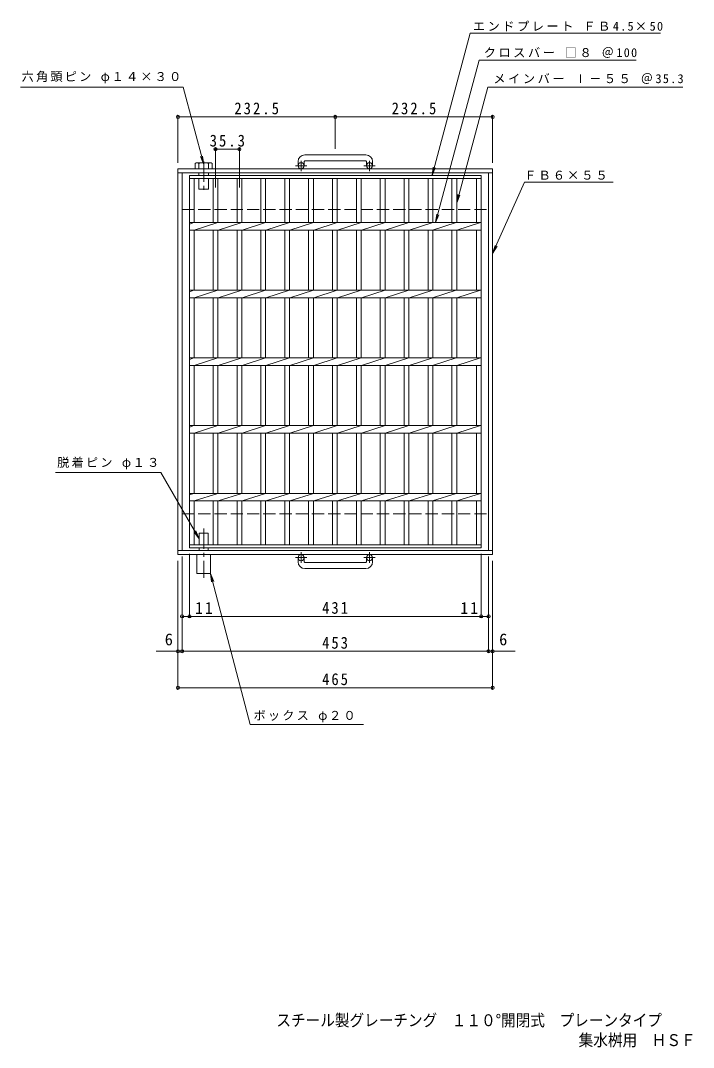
# Model space of a CAD drawing. Units: millimetres, scale not verified. Extents: x -890 to 877, y -823 to 694.
# Drawn here: x -890 to 104, y -823 to 694 of the extents above; entities that cross this region are included whole.
import ezdxf
from ezdxf.enums import TextEntityAlignment as Align

# ---------------------------------------------------------------- set-up
doc = ezdxf.new("R2010")
doc.units = ezdxf.units.MM
doc.header["$LTSCALE"] = 6
doc.header["$PDMODE"] = 32
doc.header["$PDSIZE"] = 4.8
doc.linetypes.add('CHAIN1', pattern=[8, 5, -1, 1, -1])
doc.linetypes.add('DASHED3', pattern=[4, 3, -1])
for name, color, linetype, lineweight in [('A-1', 2, 'Continuous', 9), ('A-2', 3, 'Continuous', 9), ('A-4', 7, 'Continuous', 9), ('A-5', 7, 'Continuous', 9), ('A-9', 4, 'Continuous', 9)]:
    doc.layers.add(name, color=color, linetype=linetype, lineweight=lineweight)
doc.layers.add('F-5_F-5ﾚｲﾔ', color=2, linetype='Continuous')
doc.styles.add('ＭＳ ゴシック', font='')
doc.styles.get('ＭＳ ゴシック').set_extended_font_data('MS Gothic')

msp = doc.modelspace()

# ---------------------------------------------------------------- linework, layer by layer
at = {"layer": 'A-1'}
for p, q in [((-479.975, 486.069), (-479.975, 479.969)), ((-470.975, 486.069), (-470.975, 479.969)), ((-379.975, 496.069), (-469.975, 496.069)), ((-469.975, 487.069), (-379.975, 487.069)), ((-378.975, 486.069), (-378.975, 479.969)), ((-369.975, 486.069), (-369.975, 479.969)), ((-657.475, 475.469), (-657.475, -94.531)), ((-657.475, 475.469), (-192.475, 475.469)), ((-192.475, 475.469), (-192.475, -94.531)), ((-657.475, 469.469), (-192.475, 469.469)), ((-651.475, 469.469), (-651.475, -88.531)), ((-198.475, 469.469), (-198.475, -88.531)), ((-657.475, -88.531), (-192.475, -88.531)), ((-657.475, -94.531), (-192.475, -94.531)), ((-479.975, -105.132), (-479.975, -99.031)), ((-470.975, -105.132), (-470.975, -99.031)), ((-469.975, -106.132), (-379.975, -106.132)), ((-378.975, -105.132), (-378.975, -99.031)), ((-369.975, -105.132), (-369.975, -99.031)), ((-379.975, -115.131), (-469.975, -115.131))]:
    msp.add_line(p, q, dxfattribs=at)
at = {"layer": 'A-1', "linetype": 'CHAIN1'}
for p, q in [((-475.475, 471.862), (-475.475, 487.459)), ((-374.474, 471.862), (-374.474, 487.459)), ((-467.312, 479.969), (-483.719, 479.969)), ((-366.312, 479.969), (-382.719, 479.969)), ((-475.475, -90.924), (-475.475, -106.521)), ((-374.474, -90.924), (-374.474, -106.521)), ((-467.312, -99.031), (-483.719, -99.031)), ((-366.312, -99.031), (-382.719, -99.031))]:
    msp.add_line(p, q, dxfattribs=at)
at = {"layer": 'A-1', "linetype": 'DASHED3'}
for p, q in [((-651.475, 415.469), (-198.475, 415.469)), ((-651.475, -34.531), (-198.475, -34.531))]:
    msp.add_line(p, q, dxfattribs=at)
at = {"layer": 'A-1'}
for centre in [(-475.475, 479.969), (-374.475, 479.969), (-475.475, -99.031), (-374.475, -99.031)]:
    msp.add_circle(centre, 4.5, dxfattribs=at)
for centre, radius, start, end in [((-469.975, 486.069), 10, 90, 180), ((-469.975, 486.069), 1, 90, 180), ((-379.975, 486.069), 10, 0, 90), ((-379.975, 486.069), 1, 0, 90), ((-469.975, -105.132), 10, 180, 270), ((-469.975, -105.132), 1, 180, 270), ((-379.975, -105.132), 10, 270, 0), ((-379.975, -105.132), 1, 270, 0)]:
    msp.add_arc(centre, radius, start, end, dxfattribs=at)
at = {"layer": 'A-2'}
for p, q in [((-640.474, -84.531), (-640.474, 465.469)), ((-640.474, 465.469), (-209.475, 465.469)), ((-640.474, 460.969), (-209.475, 460.969)), ((-633.474, 395.969), (-633.474, 460.969)), ((-605.574, 460.969), (-605.574, 395.969)), ((-598.574, 460.969), (-598.574, 395.969)), ((-570.274, 460.969), (-570.274, 395.969)), ((-563.274, 460.969), (-563.274, 395.969)), ((-534.974, 460.969), (-534.974, 395.969)), ((-527.974, 460.969), (-527.974, 395.969)), ((-499.674, 460.969), (-499.674, 395.969)), ((-492.674, 460.969), (-492.674, 395.969)), ((-464.374, 460.969), (-464.374, 395.969)), ((-457.374, 460.969), (-457.374, 395.969)), ((-429.074, 460.969), (-429.074, 395.969)), ((-422.074, 460.969), (-422.074, 395.969)), ((-393.774, 460.969), (-393.774, 395.969)), ((-386.774, 460.969), (-386.774, 395.969)), ((-358.474, 460.969), (-358.474, 395.969)), ((-351.475, 460.969), (-351.475, 395.969)), ((-323.175, 460.969), (-323.175, 395.969)), ((-316.175, 460.969), (-316.175, 395.969)), ((-287.875, 460.969), (-287.875, 395.969)), ((-280.875, 460.969), (-280.875, 395.969)), ((-252.575, 460.969), (-252.575, 395.969)), ((-245.576, 460.969), (-245.576, 395.969)), ((-216.475, 460.969), (-216.475, 395.969)), ((-209.475, 465.469), (-209.475, -84.531)), ((-640.474, 393.889), (-633.874, 395.969)), ((-640.474, 395.969), (-209.475, 395.969)), ((-633.474, 384.97), (-598.574, 395.969)), ((-598.174, 384.97), (-563.274, 395.969)), ((-562.874, 384.97), (-527.974, 395.969)), ((-527.574, 384.97), (-492.674, 395.969)), ((-492.274, 384.97), (-457.374, 395.969)), ((-456.974, 384.97), (-422.074, 395.969)), ((-421.674, 384.97), (-386.774, 395.969)), ((-386.374, 384.97), (-351.474, 395.969)), ((-351.075, 384.97), (-316.175, 395.969)), ((-315.775, 384.97), (-280.875, 395.969)), ((-281.173, 384.97), (-246.274, 395.969)), ((-245.576, 384.97), (-210.676, 395.969)), ((-640.474, 384.97), (-209.475, 384.97)), ((-633.474, 295.969), (-633.474, 384.97)), ((-605.574, 384.97), (-605.574, 295.969)), ((-598.574, 384.97), (-598.574, 295.969)), ((-570.274, 384.97), (-570.274, 295.969)), ((-563.274, 384.97), (-563.274, 295.969)), ((-534.974, 384.97), (-534.974, 295.969)), ((-527.974, 384.97), (-527.974, 295.969)), ((-499.674, 384.97), (-499.674, 295.969)), ((-492.674, 384.97), (-492.674, 295.969)), ((-464.374, 384.97), (-464.374, 295.969)), ((-457.374, 384.97), (-457.374, 295.969)), ((-429.074, 384.97), (-429.074, 295.969)), ((-422.074, 384.97), (-422.074, 295.969)), ((-393.774, 384.97), (-393.774, 295.969)), ((-386.774, 384.97), (-386.774, 295.969)), ((-358.474, 384.97), (-358.474, 295.969)), ((-351.475, 384.97), (-351.475, 295.969)), ((-323.175, 384.97), (-323.175, 295.969)), ((-316.175, 384.97), (-316.175, 295.969)), ((-287.875, 384.97), (-287.875, 295.969)), ((-280.875, 384.97), (-280.875, 295.969)), ((-252.575, 384.97), (-252.575, 295.969)), ((-245.576, 384.97), (-245.576, 295.969)), ((-216.475, 384.97), (-216.475, 295.969)), ((-640.474, 293.889), (-633.874, 295.969)), ((-640.474, 295.969), (-209.475, 295.969)), ((-633.474, 284.97), (-598.574, 295.969)), ((-598.174, 284.97), (-563.274, 295.969)), ((-562.874, 284.97), (-527.974, 295.969)), ((-527.574, 284.97), (-492.674, 295.969)), ((-492.274, 284.97), (-457.374, 295.969)), ((-456.974, 284.97), (-422.074, 295.969)), ((-421.674, 284.97), (-386.774, 295.969)), ((-386.374, 284.97), (-351.474, 295.969)), ((-351.075, 284.97), (-316.175, 295.969)), ((-315.775, 284.97), (-280.875, 295.969)), ((-281.173, 284.97), (-246.274, 295.969)), ((-245.576, 284.97), (-210.676, 295.969)), ((-640.474, 284.97), (-209.475, 284.97)), ((-633.474, 195.969), (-633.474, 284.97)), ((-605.574, 284.97), (-605.574, 195.969)), ((-598.574, 284.97), (-598.574, 195.969)), ((-570.274, 284.97), (-570.274, 195.969)), ((-563.274, 284.97), (-563.274, 195.969)), ((-534.974, 284.97), (-534.974, 195.969)), ((-527.974, 284.97), (-527.974, 195.969)), ((-499.674, 284.97), (-499.674, 195.969)), ((-492.674, 284.97), (-492.674, 195.969)), ((-464.374, 284.97), (-464.374, 195.969)), ((-457.374, 284.97), (-457.374, 195.969)), ((-429.074, 284.97), (-429.074, 195.969)), ((-422.074, 284.97), (-422.074, 195.969)), ((-393.774, 284.97), (-393.774, 195.969)), ((-386.774, 284.97), (-386.774, 195.969)), ((-358.474, 284.97), (-358.474, 195.969)), ((-351.475, 284.97), (-351.475, 195.969)), ((-323.175, 284.97), (-323.175, 195.969)), ((-316.175, 284.97), (-316.175, 195.969)), ((-287.875, 284.97), (-287.875, 195.969)), ((-280.875, 284.97), (-280.875, 195.969)), ((-252.575, 284.97), (-252.575, 195.969)), ((-245.576, 284.97), (-245.576, 195.969)), ((-216.475, 284.97), (-216.475, 195.969)), ((-640.474, 193.889), (-633.874, 195.969)), ((-640.474, 195.969), (-209.475, 195.969)), ((-640.474, 184.97), (-209.475, 184.97)), ((-633.474, 184.97), (-598.574, 195.969)), ((-633.474, 95.969), (-633.474, 184.97)), ((-605.574, 184.97), (-605.574, 95.969)), ((-598.574, 184.97), (-598.574, 95.969)), ((-598.174, 184.97), (-563.274, 195.969)), ((-570.274, 184.97), (-570.274, 95.969)), ((-563.274, 184.97), (-563.274, 95.969)), ((-562.874, 184.97), (-527.974, 195.969)), ((-534.974, 184.97), (-534.974, 95.969)), ((-527.974, 184.97), (-527.974, 95.969)), ((-527.574, 184.97), (-492.674, 195.969)), ((-499.674, 184.97), (-499.674, 95.969)), ((-492.674, 184.97), (-492.674, 95.969)), ((-492.274, 184.97), (-457.374, 195.969)), ((-464.374, 184.97), (-464.374, 95.969)), ((-457.374, 184.97), (-457.374, 95.969)), ((-456.974, 184.97), (-422.074, 195.969)), ((-429.074, 184.97), (-429.074, 95.969)), ((-422.074, 184.97), (-422.074, 95.969)), ((-421.674, 184.97), (-386.774, 195.969)), ((-393.774, 184.97), (-393.774, 95.969)), ((-386.774, 184.97), (-386.774, 95.969)), ((-386.374, 184.97), (-351.474, 195.969)), ((-358.474, 184.97), (-358.474, 95.969)), ((-351.475, 184.97), (-351.475, 95.969)), ((-351.075, 184.97), (-316.175, 195.969)), ((-323.175, 184.97), (-323.175, 95.969)), ((-316.175, 184.97), (-316.175, 95.969)), ((-315.775, 184.97), (-280.875, 195.969)), ((-287.875, 184.97), (-287.875, 95.969)), ((-281.173, 184.97), (-246.274, 195.969)), ((-280.875, 184.97), (-280.875, 95.969)), ((-252.575, 184.97), (-252.575, 95.969)), ((-245.576, 184.97), (-210.676, 195.969)), ((-245.576, 184.97), (-245.576, 95.969)), ((-216.475, 184.97), (-216.475, 95.969)), ((-640.474, 93.889), (-633.874, 95.969)), ((-640.474, 95.969), (-209.475, 95.969)), ((-633.474, 84.97), (-598.574, 95.969)), ((-598.174, 84.97), (-563.274, 95.969)), ((-562.874, 84.97), (-527.974, 95.969)), ((-527.574, 84.97), (-492.674, 95.969)), ((-492.274, 84.97), (-457.374, 95.969)), ((-456.974, 84.97), (-422.074, 95.969)), ((-421.674, 84.97), (-386.774, 95.969)), ((-386.374, 84.97), (-351.474, 95.969)), ((-351.075, 84.97), (-316.175, 95.969)), ((-315.775, 84.97), (-280.875, 95.969)), ((-281.173, 84.97), (-246.274, 95.969)), ((-245.576, 84.97), (-210.676, 95.969)), ((-640.474, 84.97), (-209.475, 84.97)), ((-633.474, -4.031), (-633.474, 84.97)), ((-605.574, 84.97), (-605.574, -4.031)), ((-598.574, 84.97), (-598.574, -4.031)), ((-570.274, 84.97), (-570.274, -4.031)), ((-563.274, 84.97), (-563.274, -4.031)), ((-534.974, 84.97), (-534.974, -4.031)), ((-527.974, 84.97), (-527.974, -4.031)), ((-499.674, 84.97), (-499.674, -4.031)), ((-492.674, 84.97), (-492.674, -4.031)), ((-464.374, 84.97), (-464.374, -4.031)), ((-457.374, 84.97), (-457.374, -4.031)), ((-429.074, 84.97), (-429.074, -4.031)), ((-422.074, 84.97), (-422.074, -4.031)), ((-393.774, 84.97), (-393.774, -4.031)), ((-386.774, 84.97), (-386.774, -4.031)), ((-358.474, 84.97), (-358.474, -4.031)), ((-351.475, 84.97), (-351.475, -4.031)), ((-323.175, 84.97), (-323.175, -4.031)), ((-316.175, 84.97), (-316.175, -4.031)), ((-287.875, 84.97), (-287.875, -4.031)), ((-280.875, 84.97), (-280.875, -4.031)), ((-252.575, 84.97), (-252.575, -4.031)), ((-245.576, 84.97), (-245.576, -4.031)), ((-216.475, 84.97), (-216.475, -4.031)), ((-640.474, -6.111), (-633.874, -4.031)), ((-640.474, -4.031), (-209.475, -4.031)), ((-640.474, -15.031), (-209.475, -15.031)), ((-633.474, -15.031), (-598.574, -4.031)), ((-633.474, -80.031), (-633.474, -15.031)), ((-605.574, -15.031), (-605.574, -80.031)), ((-598.574, -15.031), (-598.574, -80.031)), ((-598.174, -15.031), (-563.274, -4.031)), ((-570.274, -15.031), (-570.274, -80.031)), ((-563.274, -15.031), (-563.274, -80.031)), ((-562.874, -15.031), (-527.974, -4.031)), ((-534.974, -15.031), (-534.974, -80.031)), ((-527.974, -15.031), (-527.974, -80.031)), ((-527.574, -15.031), (-492.674, -4.031)), ((-499.674, -15.031), (-499.674, -80.031)), ((-492.674, -15.031), (-492.674, -80.031)), ((-492.274, -15.031), (-457.374, -4.031)), ((-464.374, -15.031), (-464.374, -80.031)), ((-457.374, -15.031), (-457.374, -80.031)), ((-456.974, -15.031), (-422.074, -4.031)), ((-429.074, -15.031), (-429.074, -80.031)), ((-422.074, -15.031), (-422.074, -80.031)), ((-421.674, -15.03), (-386.774, -4.031)), ((-393.774, -15.031), (-393.774, -80.031)), ((-386.774, -15.031), (-386.774, -80.031)), ((-386.374, -15.03), (-351.474, -4.031)), ((-358.474, -15.031), (-358.474, -80.031)), ((-351.475, -15.031), (-351.475, -80.031)), ((-351.075, -15.03), (-316.175, -4.031)), ((-323.175, -15.031), (-323.175, -80.031)), ((-316.175, -15.031), (-316.175, -80.031)), ((-315.775, -15.03), (-280.875, -4.031)), ((-287.875, -15.031), (-287.875, -80.031)), ((-281.173, -15.031), (-246.274, -4.031)), ((-280.875, -15.031), (-280.875, -80.031)), ((-252.575, -15.031), (-252.575, -80.031)), ((-245.576, -15.03), (-210.676, -4.031)), ((-245.576, -15.031), (-245.576, -80.031)), ((-216.475, -15.031), (-216.475, -80.031)), ((-209.475, -80.031), (-640.474, -80.031)), ((-209.475, -84.531), (-640.474, -84.531))]:
    msp.add_line(p, q, dxfattribs=at)
at = {"layer": 'A-4'}
for p, q in [((-657.475, 484.469), (-657.475, 553.913)), ((-657.475, 552.113), (-495.975, 552.113)), ((-495.975, 552.113), (-192.475, 552.113)), ((-424.975, 505.069), (-424.975, 553.913)), ((-192.475, 484.469), (-192.475, 553.913)), ((-602.074, 448.046), (-602.074, 506.258)), ((-602.074, 504.458), (-566.774, 504.458)), ((-566.774, 448.046), (-566.774, 506.258)), ((-657.475, -103.531), (-657.475, -292.979)), ((-651.475, -97.531), (-651.475, -239.212)), ((-640.474, -93.531), (-640.474, -187.567)), ((-209.474, -93.531), (-209.474, -187.567)), ((-198.475, -97.531), (-198.475, -239.212)), ((-192.475, -103.531), (-192.475, -292.979)), ((-651.474, -185.767), (-640.474, -185.767)), ((-651.474, -194.767), (-651.474, -187.567)), ((-640.474, -185.767), (-209.474, -185.767)), ((-209.474, -185.767), (-198.475, -185.767)), ((-689.815, -237.412), (-159.237, -237.412)), ((-657.475, -291.179), (-192.475, -291.179))]:
    msp.add_line(p, q, dxfattribs=at)
for p in [(-657.475, 552.113), (-424.975, 552.113), (-192.475, 552.113), (-602.074, 504.458), (-566.774, 504.458), (-651.474, -185.767), (-640.474, -185.767), (-209.474, -185.767), (-198.475, -185.767), (-657.475, -237.412), (-651.475, -237.412), (-198.475, -237.412), (-192.475, -237.412), (-657.475, -291.179), (-192.475, -291.179)]:
    msp.add_point(p, dxfattribs=at)
at = {"layer": 'A-5'}
for p, q in [((-281.985, 465.469), (-225.555, 676.069)), ((-225.555, 676.069), (55.488, 676.069)), ((-276.815, 395.969), (-212.48, 636.069)), ((-212.48, 636.069), (19.847, 636.069)), ((-650.074, 596.069), (-890.172, 596.069)), ((-619.475, 481.869), (-650.074, 596.069)), ((-245.576, 425.081), (-199.759, 596.069)), ((-199.759, 596.069), (88.481, 596.069)), ((-619.475, 481.869), (-624.258, 493.418)), ((-619.475, 481.869), (-621.106, 494.262)), ((-281.985, 465.469), (-280.354, 477.862)), ((-281.985, 465.469), (-277.202, 477.018)), ((-192.475, 350.292), (-145.395, 455.568)), ((-145.395, 455.568), (-14.294, 455.568)), ((-245.576, 425.081), (-243.944, 437.474)), ((-245.576, 425.081), (-240.792, 436.629)), ((-276.815, 395.969), (-275.183, 408.362)), ((-276.815, 395.969), (-272.031, 407.518)), ((-192.475, 350.292), (-188.905, 362.271)), ((-192.475, 350.292), (-185.926, 360.939)), ((-682.647, 26.744), (-838.535, 26.744)), ((-626.147, -71.117), (-682.647, 26.744)), ((-626.147, -71.117), (-630.93, -59.568)), ((-626.147, -71.117), (-633.756, -61.2)), ((-609.474, -122.531), (-604.691, -134.08)), ((-609.474, -122.531), (-607.843, -134.924))]:
    msp.add_line(p, q, dxfattribs=at)
msp.add_lwpolyline([(-609.474, -122.531), (-551.007, -345.477), (-383.488, -345.477)], dxfattribs=at)
at = {"layer": 'A-9', "linetype": 'CHAIN1'}
for p, q in [((-619.475, 486.364), (-619.475, 440.008)), ((-619.475, -55.828), (-619.475, -129.023))]:
    msp.add_line(p, q, dxfattribs=at)
at = {"layer": 'A-9'}
for p, q in [((-629.194, 484.429), (-609.755, 484.429)), ((-626.475, 475.469), (-626.475, 483.389)), ((-612.474, 475.469), (-612.474, 483.389)), ((-607.036, 483.389), (-607.036, 475.469)), ((-626.475, 469.469), (-626.475, 465.469)), ((-626.475, 460.969), (-626.475, 445.469)), ((-612.475, 469.469), (-612.475, 465.469)), ((-612.475, 460.969), (-612.475, 445.469)), ((-626.475, 445.469), (-612.475, 445.469)), ((-625.975, -62.834), (-612.975, -62.834)), ((-625.975, -62.834), (-625.975, -80.031)), ((-612.975, -62.834), (-612.975, -80.031)), ((-625.975, -84.531), (-625.975, -88.531)), ((-612.975, -84.531), (-612.975, -88.531)), ((-609.474, -94.531), (-609.474, -122.531))]:
    msp.add_line(p, q, dxfattribs=at)
for points in [[(-631.914, 483.389), (-631.914, 475.469), (-607.036, 475.469)], [(-629.475, -94.531), (-629.475, -122.531), (-609.474, -122.531)]]:
    msp.add_lwpolyline(points, dxfattribs=at)
for centre, radius, start, end in [((-629.194, 480.355), 4.074, 48.12389, 131.8763), ((-619.475, 460.363), 24.066, 73.09029, 106.90971), ((-609.755, 480.355), 4.074, 48.1237, 131.87611)]:
    msp.add_arc(centre, radius, start, end, dxfattribs=at)

# ---------------------------------------------------------------- texts
at = {"layer": 'A-4', "color": 2, "style": 'ＭＳ ゴシック'}
for p in [(-677.032, -233.812), (-182.846, -233.812)]:
    msp.add_text('6', height=17.6, dxfattribs=at).set_placement(p, align=Align.BOTTOM_LEFT)
at = {"layer": 'A-4', "color": 2, "char_height": 17.6, "attachment_point": 7, "style": 'ＭＳ ゴシック'}
for s, insert in [('\\T1.28;\\W0.9;232.5', (-574.225, 555.713)), ('\\T1.28;\\W0.9;232.5', (-341.725, 555.713)), ('\\T1.28;\\W0.9;35.3', (-610.674, 508.058)), ('\\T1.27;\\W0.95;11', (-632.128, -182.167)), ('\\T1.27;\\W0.9;431', (-444.474, -182.167)), ('\\T1.27;\\W0.95;11', (-240.076, -182.167)), ('\\T1.27;\\W0.9;453', (-444.475, -233.812)), ('\\T1.27;\\W0.9;465', (-444.475, -287.579))]:
    msp.add_mtext(s, dxfattribs=dict(at, insert=insert))
at = {"layer": 'A-5', "char_height": 13.2, "attachment_point": 7, "style": 'ＭＳ ゴシック'}
for s, insert in [('\\T1.21;エンドプレート\\~ＦＢ4.5×50', (-221.78, 678.763)), ('\\T1.21;クロスバー\\~□８\\~＠100', (-205.651, 639.289)), ('\\T1.18;六角頭ピン\\~φ１４×３０', (-888.594, 601.573)), ('\\T1.21;メインバー\\~Ⅰ－５５\\~＠35.3', (-191.415, 600.827)), ('\\T1.17;ＦＢ６×５５', (-145.679, 459.227)), ('\\T1.18;脱着ピン\\~φ１３', (-836.013, 31.5)), ('\\T1.18;ボックス\\~φ２０', (-545.911, -342.272))]:
    msp.add_mtext(s, dxfattribs=dict(at, insert=insert))
at = {"layer": 'F-5_F-5ﾚｲﾔ', "style": 'ＭＳ ゴシック', "width": 0.9}
for s, p in [('スチール製グレーチング\u3000１１０°開閉式\u3000プレーンタイプ', (-512.046, -796.524)), ('集水桝用\u3000ＨＳＦ\u3000４４５５Ａ', (-65.348, -825.907))]:
    msp.add_text(s, height=17.6, dxfattribs=at).set_placement(p, align=Align.BOTTOM_LEFT)

doc.saveas('drawing.dxf')
